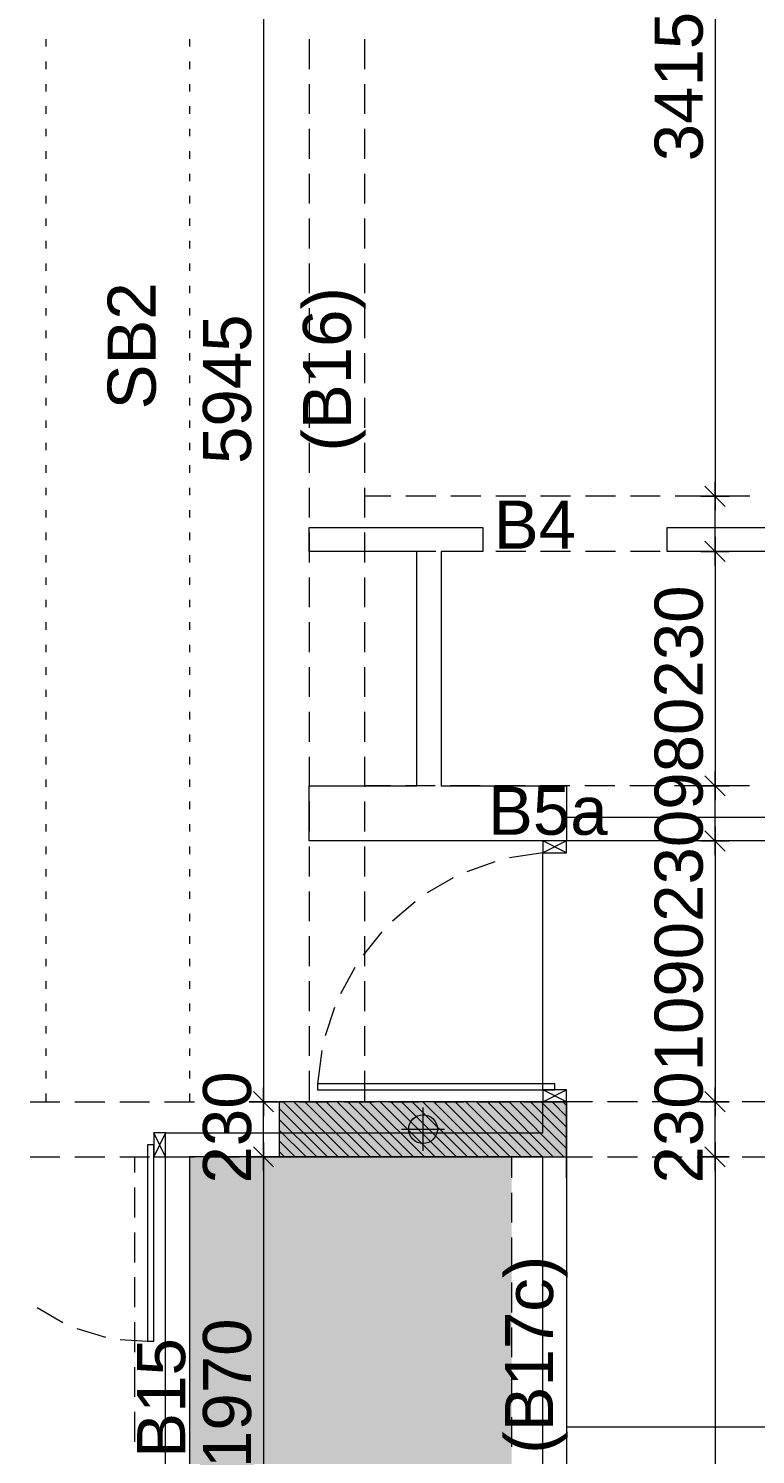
# Model space of a CAD drawing. Header units: millimetres. Extents: x -1303 to 98744, y -1303 to 90097.
# Drawn here: x 60041 to 63078, y 68213 to 74173 of the extents above; entities that cross this region are included whole.
import ezdxf

# ---------------------------------------------------------------- set-up
doc = ezdxf.new("R2010")
doc.units = ezdxf.units.MM
doc.layers.add('PDF_Geometry', color=7, linetype='Continuous')
doc.layers.add('PDF_Text', color=7, linetype='Continuous')
doc.layers.add('PDF_Solid Fills', color=192, linetype='Continuous', true_color=0xc2c0c0c0)
doc.styles.add('PDF ArialMT', font='arial.ttf')

msp = doc.modelspace()

# ---------------------------------------------------------------- linework, layer by layer
at = {"layer": 'PDF_Geometry', "color": 122, "lineweight": 0, "true_color": 0x00b88a}
for points in [[(61022.81378, 75592.64692), (61022.81378, 75612.11835), (61022.81378, 69707.50767), (61022.81378, 69726.97084)], [(62909.20732, 75612.11835), (62909.20732, 72237.08224), (62909.20732, 72257.39666)], [(62909.20732, 71987.42484), (62909.20732, 72217.61909)], [(62909.20732, 71947.65554), (62909.20732, 71967.11869), (62909.20732, 71026.87859), (62909.20732, 71047.19301)], [(62909.20732, 70777.22119), (62909.20732, 71007.41543)], [(62909.20732, 70737.45188), (62909.20732, 70756.91504), (62909.20732, 69707.50767), (62909.20732, 69726.97084)], [(61022.81378, 69456.99902), (61022.81378, 69687.19326)], [(62909.20732, 69456.99902), (62909.20732, 69687.19326)], [(61022.81378, 69417.22971), (61022.81378, 69437.53586), (61022.81378, 67507.13739), (61022.81378, 67527.44768)], [(62909.20732, 69417.22971), (62909.20732, 69437.53586), (62909.20732, 66282.54505), (62909.20732, 66302.00821)]]:
    msp.add_lwpolyline(points, dxfattribs=at)
at = {"layer": 'PDF_Geometry', "color": 180, "lineweight": 0, "true_color": 0x4f14ff}
for points in [[(60113.89242, 74128.55439), (60113.89242, 74097.24804)], [(60713.91564, 74128.55439), (60713.91564, 74097.24804)], [(60113.89242, 74034.61881), (60113.89242, 74003.3042)], [(60713.91564, 74034.61881), (60713.91564, 74003.3042)], [(60113.89242, 73940.68324), (60113.89242, 73909.36862)], [(60713.91564, 73940.68324), (60713.91564, 73909.36862)], [(60113.89242, 73847.59065), (60113.89242, 73816.27603)], [(60713.91564, 73847.59065), (60713.91564, 73816.27603)], [(60113.89242, 73753.6468), (60113.89242, 73722.33218)], [(60713.91564, 73753.6468), (60713.91564, 73722.33218)], [(60113.89242, 73659.71122), (60113.89242, 73628.39661)], [(60713.91564, 73659.71122), (60713.91564, 73628.39661)], [(60113.89242, 73565.76737), (60113.89242, 73534.46103)], [(60713.91564, 73565.76737), (60713.91564, 73534.46103)], [(60113.89242, 73472.67479), (60113.89242, 73441.36844)], [(60713.91564, 73472.67479), (60713.91564, 73441.36844)], [(60113.89242, 73378.73921), (60113.89242, 73347.4246)], [(60713.91564, 73378.73921), (60713.91564, 73347.4246)], [(60113.89242, 73284.80363), (60113.89242, 73253.48901)], [(60713.91564, 73284.80363), (60713.91564, 73253.48901)], [(60113.89242, 73190.85979), (60113.89242, 73159.54517)], [(60713.91564, 73190.85979), (60713.91564, 73159.54517)], [(60113.89242, 73096.9242), (60113.89242, 73066.45258)], [(60713.91564, 73096.9242), (60713.91564, 73066.45258)], [(60113.89242, 73003.83162), (60113.89242, 72972.517)], [(60713.91564, 73003.83162), (60713.91564, 72972.517)], [(60113.89242, 72909.88777), (60113.89242, 72878.58143)], [(60713.91564, 72909.88777), (60713.91564, 72878.58143)], [(60113.89242, 72815.95219), (60113.89242, 72784.63758)], [(60713.91564, 72815.95219), (60713.91564, 72784.63758)], [(60113.89242, 72722.01662), (60113.89242, 72690.702)], [(60713.91564, 72722.01662), (60713.91564, 72690.702)], [(60113.89242, 72628.92403), (60113.89242, 72597.60941)], [(60713.91564, 72628.92403), (60713.91564, 72597.60941)], [(60113.89242, 72534.98019), (60113.89242, 72503.66556)], [(60713.91564, 72534.98019), (60713.91564, 72503.66556)], [(60113.89242, 72441.0446), (60113.89242, 72409.72999)], [(60713.91564, 72441.0446), (60713.91564, 72409.72999)], [(60113.89242, 72347.10076), (60113.89242, 72315.79441)], [(60713.91564, 72347.10076), (60713.91564, 72315.79441)], [(60113.89242, 72253.16518), (60113.89242, 72222.70182)], [(60713.91564, 72253.16518), (60713.91564, 72222.70182)], [(60113.89242, 72160.07259), (60113.89242, 72128.75798)], [(60713.91564, 72160.07259), (60713.91564, 72128.75798)], [(60113.89242, 72066.13702), (60113.89242, 72034.82239)], [(60713.91564, 72066.13702), (60713.91564, 72034.82239)], [(60113.89242, 71972.19317), (60113.89242, 71940.87855)], [(60713.91564, 71972.19317), (60713.91564, 71940.87855)], [(60113.89242, 71878.25759), (60113.89242, 71846.94297)], [(60713.91564, 71878.25759), (60713.91564, 71846.94297)], [(60113.89242, 71785.165), (60113.89242, 71753.85039)], [(60713.91564, 71785.165), (60713.91564, 71753.85039)], [(60113.89242, 71691.22115), (60113.89242, 71659.91481)], [(60713.91564, 71691.22115), (60713.91564, 71659.91481)], [(60113.89242, 71597.28558), (60113.89242, 71565.97096)], [(60713.91564, 71597.28558), (60713.91564, 71565.97096)], [(60113.89242, 71503.35), (60113.89242, 71472.03538)], [(60713.91564, 71503.35), (60713.91564, 71472.03538)], [(60113.89242, 71409.40616), (60113.89242, 71378.94279)], [(60713.91564, 71409.40616), (60713.91564, 71378.94279)], [(60113.89242, 71316.31357), (60113.89242, 71284.99895)], [(60713.91564, 71316.31357), (60713.91564, 71284.99895)], [(60113.89242, 71222.37798), (60113.89242, 71191.06337)], [(60713.91564, 71222.37798), (60713.91564, 71191.06337)], [(60113.89242, 71128.43414), (60113.89242, 71097.12779)], [(60713.91564, 71128.43414), (60713.91564, 71097.12779)], [(60113.89242, 71034.49856), (60113.89242, 71003.18395)], [(60713.91564, 71034.49856), (60713.91564, 71003.18395)], [(60113.89242, 70941.40597), (60113.89242, 70910.09136)], [(60713.91564, 70941.40597), (60713.91564, 70910.09136)], [(60113.89242, 70847.4704), (60113.89242, 70816.15578)], [(60713.91564, 70847.4704), (60713.91564, 70816.15578)], [(60113.89242, 70753.52655), (60113.89242, 70722.21193)], [(60713.91564, 70753.52655), (60713.91564, 70722.21193)], [(60113.89242, 70659.59097), (60113.89242, 70628.27636)], [(60713.91564, 70659.59097), (60713.91564, 70628.27636)], [(60113.89242, 70565.64712), (60113.89242, 70535.18377)], [(60713.91564, 70565.64712), (60713.91564, 70535.18377)], [(60113.89242, 70472.55454), (60113.89242, 70441.24819)], [(60713.91564, 70472.55454), (60713.91564, 70441.24819)], [(60113.89242, 70378.61896), (60113.89242, 70347.30435)], [(60713.91564, 70378.61896), (60713.91564, 70347.30435)], [(60113.89242, 70284.68338), (60113.89242, 70253.36876)], [(60713.91564, 70284.68338), (60713.91564, 70253.36876)], [(60113.89242, 70190.73954), (60113.89242, 70159.42492)], [(60713.91564, 70190.73954), (60713.91564, 70159.42492)], [(60113.89242, 70097.64695), (60113.89242, 70066.33233)], [(60713.91564, 70097.64695), (60713.91564, 70066.33233)], [(60113.89242, 70003.71137), (60113.89242, 69972.39675)], [(60713.91564, 70003.71137), (60713.91564, 69972.39675)], [(60113.89242, 69909.76752), (60113.89242, 69878.46118)], [(60713.91564, 69909.76752), (60713.91564, 69878.46118)], [(60113.89242, 69815.83194), (60113.89242, 69784.51733)], [(60713.91564, 69815.83194), (60713.91564, 69784.51733)], [(60113.89242, 69721.89637), (60113.89242, 69687.19326)], [(60713.91564, 69721.89637), (60713.91564, 69687.19326)]]:
    msp.add_lwpolyline(points, dxfattribs=at)
at = {"layer": 'PDF_Geometry', "color": 157, "lineweight": 0, "true_color": 0x3f5f7f}
for points in [[(61214.07756, 74128.55439), (61214.07756, 74003.3042)], [(61444.26767, 74128.55439), (61444.26767, 74003.3042)], [(61214.07756, 73940.68324), (61214.07756, 73816.27603)], [(61444.26767, 73940.68324), (61444.26767, 73816.27603)], [(61214.07756, 73753.6468), (61214.07756, 73628.39661)], [(61444.26767, 73753.6468), (61444.26767, 73628.39661)], [(61214.07756, 73565.76737), (61214.07756, 73441.36844)], [(61444.26767, 73565.76737), (61444.26767, 73441.36844)], [(61214.07756, 73378.73921), (61214.07756, 73253.48901)], [(61444.26767, 73378.73921), (61444.26767, 73253.48901)], [(61214.07756, 73190.85979), (61214.07756, 73066.45258)], [(61444.26767, 73190.85979), (61444.26767, 73066.45258)], [(61214.07756, 73003.83162), (61214.07756, 72878.58143)], [(61444.26767, 73003.83162), (61444.26767, 72878.58143)], [(61214.07756, 72815.95219), (61214.07756, 72690.702)], [(61444.26767, 72815.95219), (61444.26767, 72690.702)], [(61214.07756, 72628.92403), (61214.07756, 72503.66556)], [(61444.26767, 72628.92403), (61444.26767, 72503.66556)], [(61214.07756, 72441.0446), (61214.07756, 72315.79441)], [(61444.26767, 72441.0446), (61444.26767, 72315.79441)], [(61214.07756, 72253.16518), (61214.07756, 72128.75798)], [(61444.26767, 72253.16518), (61444.26767, 72128.75798)], [(61555.1333, 72217.61909), (61444.26767, 72217.61909)], [(61743.01273, 72217.61909), (61617.7584, 72217.61909)], [(61930.04502, 72217.61909), (61804.7907, 72217.61909)], [(62117.92031, 72217.61909), (61992.67012, 72217.61909)], [(62304.95262, 72217.61909), (62179.70242, 72217.61909)], [(62492.83204, 72217.61909), (62367.57771, 72217.61909)], [(62679.86021, 72217.61909), (62555.45714, 72217.61909)], [(62867.73963, 72217.61909), (62742.48943, 72217.61909)], [(63054.77193, 72217.61909), (62930.36472, 72217.61909)], [(61214.07756, 72066.13702), (61214.07756, 71940.87855)], [(61444.26767, 72066.13702), (61444.26767, 71940.87855)], [(61555.1333, 71987.42484), (61444.26767, 71987.42484)], [(61743.01273, 71987.42484), (61617.7584, 71987.42484)], [(61930.04502, 71987.42484), (61804.7907, 71987.42484)], [(62117.92031, 71987.42484), (61992.67012, 71987.42484)], [(62304.95262, 71987.42484), (62179.70242, 71987.42484)], [(62492.83204, 71987.42484), (62367.57771, 71987.42484)], [(62679.86021, 71987.42484), (62555.45714, 71987.42484)], [(62867.73963, 71987.42484), (62742.48943, 71987.42484)], [(63054.77193, 71987.42484), (62930.36472, 71987.42484)], [(61214.07756, 71878.25759), (61214.07756, 71753.85039)], [(61444.26767, 71878.25759), (61444.26767, 71753.85039)], [(61214.07756, 71691.22115), (61214.07756, 71565.97096)], [(61444.26767, 71691.22115), (61444.26767, 71565.97096)], [(61214.07756, 71503.35), (61214.07756, 71378.94279)], [(61444.26767, 71503.35), (61444.26767, 71378.94279)], [(61214.07756, 71316.31357), (61214.07756, 71191.06337)], [(61444.26767, 71316.31357), (61444.26767, 71191.06337)], [(61214.07756, 71128.43414), (61214.07756, 71003.18395)], [(61444.26767, 71128.43414), (61444.26767, 71003.18395)], [(61552.59607, 71007.41543), (61444.26767, 71007.41543)], [(61740.47136, 71007.41543), (61615.22116, 71007.41543)], [(61927.50365, 71007.41543), (61802.25347, 71007.41543)], [(62115.38308, 71007.41543), (61990.12876, 71007.41543)], [(62302.41538, 71007.41543), (62178.00818, 71007.41543)], [(62490.29067, 71007.41543), (62365.04048, 71007.41543)], [(62677.32297, 71007.41543), (62552.91577, 71007.41543)], [(62865.20239, 71007.41543), (62739.94807, 71007.41543)], [(63052.23057, 71007.41543), (62927.82749, 71007.41543)], [(61214.07756, 70941.40597), (61214.07756, 70816.15578)], [(61444.26767, 70941.40597), (61444.26767, 70816.15578)], [(61214.07756, 70753.52655), (61214.07756, 70628.27636)], [(61552.59607, 70777.22119), (61444.26767, 70777.22119)], [(61444.26767, 70753.52655), (61444.26767, 70628.27636)], [(61740.47136, 70777.22119), (61615.22116, 70777.22119)], [(61927.50365, 70777.22119), (61802.25347, 70777.22119)], [(62115.38308, 70777.22119), (61990.12876, 70777.22119)], [(62302.41538, 70777.22119), (62178.00818, 70777.22119)], [(62490.29067, 70777.22119), (62365.04048, 70777.22119)], [(62677.32297, 70777.22119), (62552.91577, 70777.22119)], [(62865.20239, 70777.22119), (62739.94807, 70777.22119)], [(63052.23057, 70777.22119), (62927.82749, 70777.22119)], [(61214.07756, 70565.64712), (61214.07756, 70441.24819)], [(61444.26767, 70565.64712), (61444.26767, 70441.24819)], [(61214.07756, 70378.61896), (61214.07756, 70253.36876)], [(61444.26767, 70378.61896), (61444.26767, 70253.36876)], [(61214.07756, 70190.73954), (61214.07756, 70066.33233)], [(61444.26767, 70190.73954), (61444.26767, 70066.33233)], [(61214.07756, 70003.71137), (61214.07756, 69878.46118)], [(61444.26767, 70003.71137), (61444.26767, 69878.46118)], [(61214.07756, 69815.83194), (61214.07756, 69687.19326)], [(61444.26767, 69815.83194), (61444.26767, 69687.19326)], [(60047.87883, 69687.19326), (60172.28603, 69687.19326)], [(60234.91113, 69687.19326), (60360.16546, 69687.19326)], [(60422.79056, 69687.19326), (60547.19363, 69687.19326)], [(60609.82285, 69687.19326), (60735.07305, 69687.19326)], [(60797.69814, 69687.19326), (60922.95247, 69687.19326)], [(60984.73045, 69687.19326), (61109.98064, 69687.19326)], [(61172.60987, 69687.19326), (61297.86006, 69687.19326)], [(61360.48516, 69687.19326), (61484.89237, 69687.19326)], [(61547.51746, 69687.19326), (61672.76766, 69687.19326)], [(61735.39688, 69687.19326), (61859.79995, 69687.19326)], [(61922.42505, 69687.19326), (62047.67938, 69687.19326)], [(62110.30448, 69687.19326), (62259.25345, 69687.19326)], [(62396.35096, 69687.19326), (62288.87382, 69687.19326)], [(62584.23038, 69687.19326), (62458.98019, 69687.19326)], [(62771.26269, 69687.19326), (62646.00836, 69687.19326)], [(62959.13798, 69687.19326), (62833.88778, 69687.19326)], [(63146.17027, 69687.19326), (63021.7672, 69687.19326)], [(60047.87883, 69456.99902), (60172.28603, 69456.99902)], [(60234.91113, 69456.99902), (60360.16546, 69456.99902)], [(60422.79056, 69456.99902), (60547.19363, 69456.99902)], [(60483.72141, 69456.99902), (60483.72141, 69390.98957)], [(60609.82285, 69456.99902), (60735.07305, 69456.99902)], [(60713.91564, 69456.99902), (60713.91564, 69390.98957)], [(60797.69814, 69456.99902), (60922.95247, 69456.99902)], [(60984.73045, 69456.99902), (61109.98064, 69456.99902)], [(61172.60987, 69456.99902), (61297.86006, 69456.99902)], [(61360.48516, 69456.99902), (61484.89237, 69456.99902)], [(61547.51746, 69456.99902), (61672.76766, 69456.99902)], [(61735.39688, 69456.99902), (61859.79995, 69456.99902)], [(61922.42505, 69456.99902), (62047.67938, 69456.99902)], [(62058.67957, 69456.99902), (62058.67957, 69369.83216)], [(62110.30448, 69456.99902), (62259.25345, 69456.99902)], [(62288.87382, 69369.83216), (62288.87382, 69456.99902), (62396.35096, 69456.99902)], [(62458.98019, 69456.99902), (62584.23038, 69456.99902)], [(62646.00836, 69456.99902), (62771.26269, 69456.99902)], [(62833.88778, 69456.99902), (62959.13798, 69456.99902)], [(63021.7672, 69456.99902), (63146.17027, 69456.99902)], [(60483.72141, 69328.36861), (60483.72141, 69203.9614)], [(60713.91564, 69328.36861), (60713.91564, 69203.9614)], [(62058.67957, 69307.2112), (62058.67957, 69181.95273)], [(62288.87382, 69307.2112), (62288.87382, 69181.95273)], [(60483.72141, 69141.33217), (60483.72141, 69016.08198)], [(60713.91564, 69141.33217), (60713.91564, 69016.08198)], [(62058.67957, 69120.17477), (62058.67957, 68994.92457)], [(62288.87382, 69120.17477), (62288.87382, 68994.92457)], [(60483.72141, 68953.45274), (60483.72141, 68828.20256)], [(60713.91564, 68953.45274), (60713.91564, 68828.20256)], [(62058.67957, 68932.29534), (62058.67957, 68807.04515)], [(62288.87382, 68932.29534), (62288.87382, 68807.04515)], [(60483.72141, 68766.42458), (60483.72141, 68641.17438)], [(60713.91564, 68766.42458), (60713.91564, 68641.17438)], [(62058.67957, 68744.42419), (62058.67957, 68620.01698)], [(62288.87382, 68744.42419), (62288.87382, 68620.01698)], [(60483.72141, 68578.54516), (60483.72141, 68453.29496)], [(60713.91564, 68578.54516), (60713.91564, 68453.29496)], [(62058.67957, 68557.38775), (62058.67957, 68432.13756)], [(62288.87382, 68557.38775), (62288.87382, 68432.13756)], [(60483.72141, 68390.66573), (60483.72141, 68266.2668)], [(60713.91564, 68390.66573), (60713.91564, 68266.2668)], [(62058.67957, 68369.50832), (62058.67957, 68245.10939)], [(62288.87382, 68369.50832), (62288.87382, 68245.10939)]]:
    msp.add_lwpolyline(points, dxfattribs=at)
at = {"layer": 'PDF_Geometry', "color": 9, "lineweight": 0, "true_color": 0xc0c0c0}
for points in [[(62288.87382, 70877.09077), (63358.59146, 70877.09077), (63358.59146, 71987.42484), (62708.63758, 71987.42484), (62708.63758, 72087.29442), (63358.59146, 72087.29442), (63358.59146, 73927.13754), (63458.45277, 73927.13754), (63458.45277, 70777.22119), (61214.07756, 70777.22119), (61214.07756, 71007.41543), (61663.4617, 71007.41543), (61663.4617, 71987.42484), (61214.07756, 71987.42484), (61214.07756, 72087.29442), (61938.50798, 72087.29442), (61938.50798, 71987.42484), (61764.17013, 71987.42484), (61764.17013, 71007.41543), (62288.87382, 71007.41543), (62288.87382, 70777.22119), (62189.00838, 70727.29467)], [(62288.87382, 70727.29467), (62189.00838, 70777.22119)], [(63458.45277, 70777.22119), (63588.7857, 70777.22119), (63588.7857, 68327.19351), (62288.87382, 68327.19351)], [(61989.28576, 70690.05433), (61871.64728, 70648.59078)], [(62288.87382, 69687.19326), (62189.00838, 69737.12804), (62189.00838, 70727.29467), (62050.21661, 70706.13726)], [(61814.94791, 70622.35063), (61706.61951, 70559.72967)], [(61655.84173, 70523.33231), (61561.05903, 70442.09118)], [(61517.04997, 70397.23913), (61439.19319, 70299.91506)], [(61403.6471, 70248.28603), (61344.40636, 70138.26751)], [(61319.8646, 70081.57228), (61280.93414, 69962.23955)], [(61266.54545, 69901.30456), (61248.77653, 69762.51693)], [(62189.00838, 69687.19326), (62288.87382, 69737.12804)], [(61836.10532, 67257.47999), (61836.10532, 67357.3413), (62189.00838, 67357.3413), (62189.00838, 69456.99902), (60713.91564, 69456.99902), (60713.91564, 68127.4709), (60614.05433, 68127.4709), (60614.05433, 69556.8686), (62189.00838, 69556.8686), (62189.00838, 69687.19326), (62288.87382, 69687.19326), (62288.87382, 66032.04053), (55643.75391, 66032.04053), (55643.75391, 66642.22096), (55743.61934, 66642.22096), (55743.61934, 66131.90596), (60614.05433, 66131.90596), (60614.05433, 67357.3413), (61065.97572, 67357.3413)], [(60614.05433, 69556.8686), (60564.11955, 69456.99902)], [(60614.05433, 69456.99902), (60564.11955, 69556.8686)], [(60077.4992, 68827.35956), (60184.98048, 68764.73034)], [(60242.52697, 68739.34145), (60362.70269, 68703.79535)], [(60423.63767, 68693.64641), (60538.73067, 68686.86942)]]:
    msp.add_lwpolyline(points, dxfattribs=at)
at = {"layer": 'PDF_Geometry', "color": 122, "lineweight": 0, "true_color": 0x00b88a}
for points in [[(62951.52213, 72174.46128), (62866.04539, 72259.9339)], [(62909.20732, 72157.53535), (62909.20732, 72277.71108)], [(62849.11946, 72217.61909), (62968.44806, 72217.61909)], [(62866.04539, 72029.73966), (62951.52213, 71945.11003)], [(62909.20732, 72047.51684), (62909.20732, 71927.34112)], [(62968.44806, 71987.42484), (62849.11946, 71987.42484)], [(62951.52213, 70965.10062), (62866.04539, 71049.73024)], [(62909.20732, 70947.3317), (62909.20732, 71067.50743)], [(62849.11946, 71007.41543), (62968.44806, 71007.41543)], [(62866.04539, 70819.536), (62951.52213, 70734.90638)], [(62909.20732, 70837.31318), (62909.20732, 70717.13746)], [(62968.44806, 70777.22119), (62849.11946, 70777.22119)], [(61065.12859, 69644.87845), (60980.49897, 69729.50808)], [(61022.81378, 69627.10953), (61022.81378, 69747.28526)], [(62951.52213, 69644.87845), (62866.04539, 69729.50808)], [(62909.20732, 69627.10953), (62909.20732, 69747.28526)], [(60962.72591, 69687.19326), (61082.90164, 69687.19326)], [(62849.11946, 69687.19326), (62968.44806, 69687.19326)], [(60980.49897, 69499.31383), (61065.12859, 69414.68421)], [(61022.81378, 69517.09101), (61022.81378, 69396.91529)], [(62866.04539, 69499.31383), (62951.52213, 69414.68421)], [(62909.20732, 69517.09101), (62909.20732, 69396.91529)], [(61082.90164, 69456.99902), (60962.72591, 69456.99902)], [(62968.44806, 69456.99902), (62849.11946, 69456.99902)]]:
    msp.add_lwpolyline(points, close=True, dxfattribs=at)
at = {"layer": 'PDF_Geometry', "lineweight": 0}
for points in [[(62909.20732, 72217.61909), (62909.20732, 72217.61909)], [(62909.20732, 72217.61909), (62909.20732, 72217.61909)], [(62975.22091, 72217.61909), (62975.22091, 72217.61909)], [(62975.22091, 72217.61909), (62975.22091, 72217.61909)], [(63037.84601, 72217.61909), (63037.84601, 72217.61909)], [(63037.84601, 72217.61909), (63037.84601, 72217.61909)], [(62909.20732, 71987.42484), (62909.20732, 71987.42484)], [(62909.20732, 71987.42484), (62909.20732, 71987.42484)], [(62975.22091, 71987.42484), (62975.22091, 71987.42484)], [(62975.22091, 71987.42484), (62975.22091, 71987.42484)], [(63037.84601, 71987.42484), (63037.84601, 71987.42484)], [(63037.84601, 71987.42484), (63037.84601, 71987.42484)], [(62909.20732, 71007.41543), (62909.20732, 71007.41543)], [(62909.20732, 71007.41543), (62909.20732, 71007.41543)], [(62975.22091, 71007.41543), (62975.22091, 71007.41543)], [(62975.22091, 71007.41543), (62975.22091, 71007.41543)], [(63037.84601, 71007.41543), (63037.84601, 71007.41543)], [(63037.84601, 71007.41543), (63037.84601, 71007.41543)], [(62909.20732, 70777.22119), (62909.20732, 70777.22119)], [(62909.20732, 70777.22119), (62909.20732, 70777.22119)], [(62975.22091, 70777.22119), (62975.22091, 70777.22119)], [(62975.22091, 70777.22119), (62975.22091, 70777.22119)], [(63037.84601, 70777.22119), (63037.84601, 70777.22119)], [(63037.84601, 70777.22119), (63037.84601, 70777.22119)], [(60713.91564, 69687.19326), (60713.91564, 69687.19326)], [(60713.91564, 69687.19326), (60713.91564, 69687.19326)], [(60805.31399, 69687.19326), (60805.31399, 69687.19326)], [(60805.31399, 69687.19326), (60805.31399, 69687.19326)], [(60867.94321, 69687.19326), (60867.94321, 69687.19326)], [(60867.94321, 69687.19326), (60867.94321, 69687.19326)], [(60930.56832, 69687.19326), (60930.56832, 69687.19326)], [(60930.56832, 69687.19326), (60930.56832, 69687.19326)], [(61022.81378, 69687.19326), (61022.81378, 69687.19326)], [(61022.81378, 69687.19326), (61022.81378, 69687.19326)], [(61104.90617, 69687.19326), (61335.09627, 69456.99902)], [(61149.75822, 69687.19326), (61379.95245, 69456.99902)], [(61195.45739, 69687.19326), (61424.8045, 69456.99902)], [(61240.31357, 69687.19326), (61469.65655, 69456.99902)], [(61285.16562, 69687.19326), (61514.51274, 69456.99902)], [(61330.01767, 69687.19326), (61559.36478, 69456.99902)], [(61374.87385, 69687.19326), (61605.06396, 69456.99902)], [(61419.7259, 69687.19326), (61649.92014, 69456.99902)], [(61464.58208, 69687.19326), (61694.77218, 69456.99902)], [(61509.43413, 69687.19326), (61739.62836, 69456.99902)], [(61554.28618, 69687.19326), (61784.48041, 69456.99902)], [(61599.14236, 69687.19326), (61829.33247, 69456.99902)], [(61643.99441, 69687.19326), (61874.18865, 69456.99902)], [(61688.85059, 69687.19326), (61919.04069, 69456.99902)], [(61733.70264, 69687.19326), (61963.89687, 69456.99902)], [(61778.55469, 69687.19326), (62008.74892, 69456.99902)], [(61823.41087, 69687.19326), (62053.60098, 69456.99902)], [(61868.26292, 69687.19326), (62098.45716, 69456.99902)], [(61913.1191, 69687.19326), (62143.3092, 69456.99902)], [(61957.97115, 69687.19326), (62188.16538, 69456.99902)], [(62003.67032, 69687.19326), (62233.01743, 69456.99902)], [(62048.5265, 69687.19326), (62277.86949, 69456.99902)], [(62093.37855, 69687.19326), (62288.87382, 69491.70213)], [(62138.2306, 69687.19326), (62288.87382, 69536.55418)], [(62183.08678, 69687.19326), (62288.87382, 69581.40623)], [(62227.93883, 69687.19326), (62288.87382, 69626.25827)], [(62272.79501, 69687.19326), (62288.87382, 69671.11859)], [(62909.20732, 69687.19326), (62909.20732, 69687.19326)], [(62909.20732, 69687.19326), (62909.20732, 69687.19326)], [(62975.22091, 69687.19326), (62975.22091, 69687.19326)], [(62975.22091, 69687.19326), (62975.22091, 69687.19326)], [(63037.84601, 69687.19326), (63037.84601, 69687.19326)], [(63037.84601, 69687.19326), (63037.84601, 69687.19326)], [(61088.82324, 69658.42415), (61290.24423, 69456.99902)], [(61088.82324, 69613.56383), (61245.38804, 69456.99902)], [(61088.82324, 69568.71179), (61200.53599, 69456.99902)], [(61088.82324, 69523.85973), (61155.68394, 69456.99902)], [(60713.91564, 69456.99902), (60713.91564, 69456.99902)], [(60713.91564, 69456.99902), (60713.91564, 69456.99902)], [(60805.31399, 69456.99902), (60805.31399, 69456.99902)], [(60805.31399, 69456.99902), (60805.31399, 69456.99902)], [(60867.94321, 69456.99902), (60867.94321, 69456.99902)], [(60867.94321, 69456.99902), (60867.94321, 69456.99902)], [(60930.56832, 69456.99902), (60930.56832, 69456.99902)], [(60930.56832, 69456.99902), (60930.56832, 69456.99902)], [(61022.81378, 69456.99902), (61022.81378, 69456.99902)], [(61022.81378, 69456.99902), (61022.81378, 69456.99902)], [(61088.82324, 69479.00768), (61110.82776, 69456.99902)], [(62909.20732, 69456.99902), (62909.20732, 69456.99902)], [(62909.20732, 69456.99902), (62909.20732, 69456.99902)], [(62975.22091, 69456.99902), (62975.22091, 69456.99902)], [(62975.22091, 69456.99902), (62975.22091, 69456.99902)], [(63037.84601, 69456.99902), (63037.84601, 69456.99902)], [(63037.84601, 69456.99902), (63037.84601, 69456.99902)]]:
    msp.add_lwpolyline(points, dxfattribs=at)
at = {"layer": 'PDF_Geometry', "color": 9, "lineweight": 0, "true_color": 0xc0c0c0}
for points in [[(62189.00838, 70727.29467), (62288.87134, 70727.29467), (62288.87134, 70777.22615), (62189.00838, 70777.22615)], [(61248.77653, 69737.12804), (62238.94316, 69737.12804), (62238.94316, 69762.51693), (61248.77653, 69762.51693)], [(62189.00838, 69687.19326), (62288.87134, 69687.19326), (62288.87134, 69737.12474), (62189.00838, 69737.12474)], [(60564.11955, 69456.99902), (60614.05103, 69456.99902), (60614.05103, 69556.86198), (60564.11955, 69556.86198)], [(60538.73067, 68686.86942), (60564.11955, 68686.86942), (60564.11955, 69506.93052), (60538.73067, 69506.93052)]]:
    msp.add_lwpolyline(points, close=True, dxfattribs=at)
at = {"layer": 'PDF_Geometry', "color": 5, "lineweight": 0}
msp.add_lwpolyline([(61088.82324, 69456.99902), (62288.87136, 69456.99902), (62288.87136, 69687.19161), (61088.82324, 69687.19161)], close=True, dxfattribs=at)
msp.add_lwpolyline([(61088.82324, 69456.99902), (62288.87136, 69456.99902), (62288.87136, 69687.19161), (61088.82324, 69687.19161)], close=True, dxfattribs=at)
at = {"layer": 'PDF_Geometry', "color": 20, "lineweight": 0, "true_color": 0xff4405}
for points in [[(61688.85059, 69662.65563), (61688.85059, 69482.38791)], [(61599.14236, 69572.10027), (61778.55469, 69572.10027)]]:
    msp.add_lwpolyline(points, dxfattribs=at)
msp.add_circle((61689.27125, 69572.71103), 60.00026, dxfattribs=at)
at = {"layer": 'PDF_Geometry', "color": 7, "lineweight": 0, "true_color": 0xffffff}
msp.add_circle((61689.2571, 69572.71031), 59.9861, dxfattribs=at)
at = {"layer": 'PDF_Solid Fills', "lineweight": 0}
msp.add_solid([(61089.24886, 69457.67673), (61089.24886, 69687.70567), (62289.29531, 69457.67673), (62289.29531, 69687.70567)], dxfattribs=at)
at = {"layer": 'PDF_Solid Fills', "color": 43, "lineweight": 0, "true_color": 0x00007f}
msp.add_solid([(60714.25449, 67487.6701), (60714.25449, 69457.67673), (62059.27463, 67487.6701), (62059.27463, 69457.67673)], dxfattribs=at)

# ---------------------------------------------------------------- texts
at = {"layer": 'PDF_Text', "char_height": 201.084641, "attachment_point": 4, "rotation": 90, "style": 'PDF ArialMT'}
for s, insert in [('3415', (62758.17526, 73617.55747)), ('5945', (60871.82566, 72352.60714)), ('2301090230980230', (62758.17526, 69345.3842)), ('230', (60871.82566, 69345.3842)), ('1970', (60871.82566, 68156.63498))]:
    msp.add_mtext(s, dxfattribs=dict(at, insert=insert))
at = {"layer": 'PDF_Text', "color": 6, "char_height": 201.084641, "attachment_point": 4, "rotation": 90, "style": 'PDF ArialMT'}
for s, insert in [('SB2', (60473.47237, 72581.02965)), ('(B16)', (61318.23617, 72404.8485)), ('(B17c)', (62162.16487, 68216.233)), ('B15', (60596.56844, 68199.44913))]:
    msp.add_mtext(s, dxfattribs=dict(at, insert=insert))
at = {"layer": 'PDF_Text', "color": 6, "char_height": 201.084641, "attachment_point": 4, "style": 'PDF ArialMT'}
for s, insert in [('B4', (61984.88819, 72099.16164)), ('B5a', (61960.46355, 70902.02263))]:
    msp.add_mtext(s, dxfattribs=dict(at, insert=insert))

doc.saveas('drawing.dxf')
